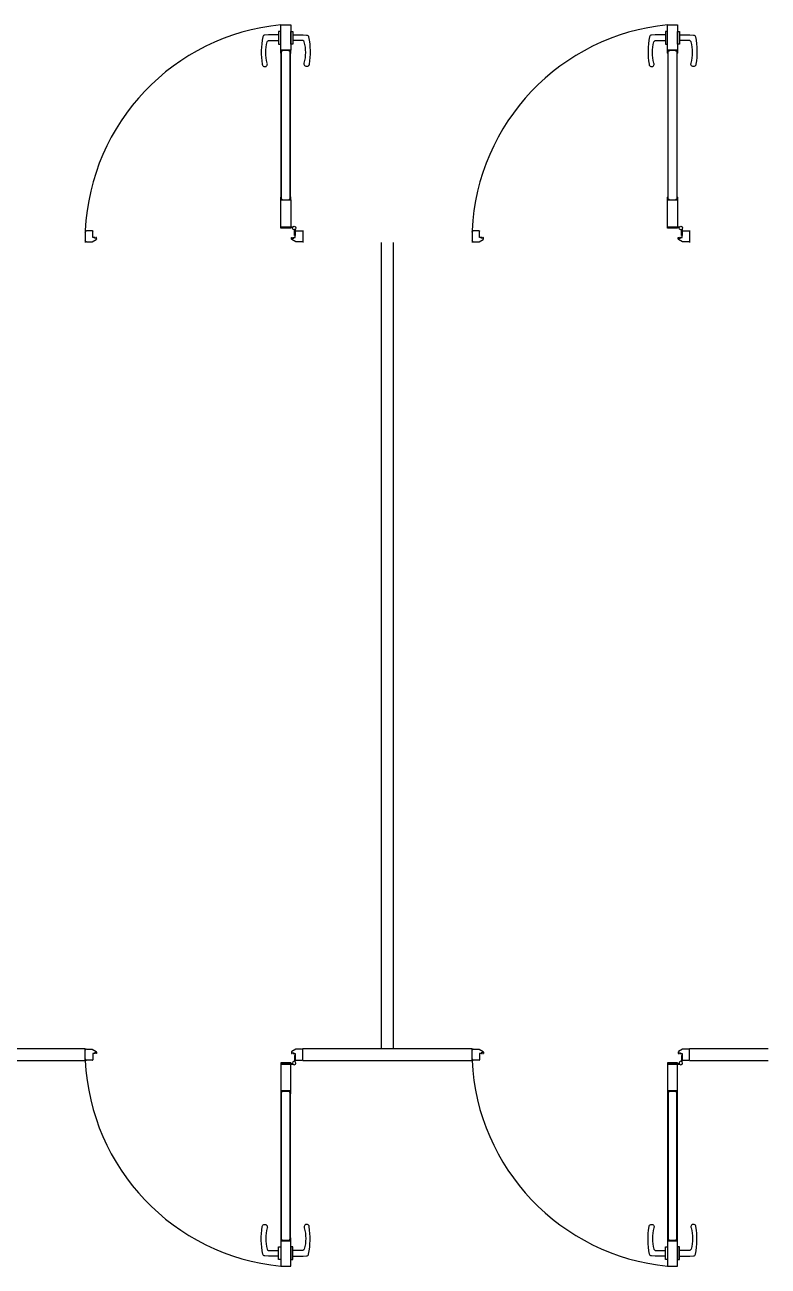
# Model space of a CAD drawing. Extents: x -14231 to 516634, y -267190 to 70805.
# Drawn here: x 66579 to 69654, y 42846 to 47980 of the extents above; entities that cross this region are included whole.
import ezdxf

# ---------------------------------------------------------------- set-up
doc = ezdxf.new("R2010")
doc.units = 0
doc.header["$LTSCALE"] = 8
doc.layers.get('0').update_dxf_attribs({"color": 1, "linetype": 'CONTINUOUS'})

msp = doc.modelspace()

# ---------------------------------------------------------------- linework, layer by layer
at = {"color": 252}
for p, q in [((67637.4, 47874.3, 0), (67637.4, 47979.7, 0)), ((67637.4, 47979.7, 0), (67679.1, 47979.7, 0)), ((67679.1, 47979.7, 0), (67679.1, 47874.3, 0)), ((69237.4, 47874.3, 0), (69237.4, 47979.7, 0)), ((69237.4, 47979.7, 0), (69279.1, 47979.7, 0)), ((69279.1, 47979.7, 0), (69279.1, 47874.3, 0)), ((67679.1, 47874.3, 0), (67637.4, 47874.3, 0)), ((67638, 47862.2, 0), (67638, 47875.1, 0)), ((67638.9, 47860.9, 0), (67638, 47862, 0)), ((67638.3, 47875.4, 0), (67678.2, 47875.4, 0)), ((67639, 47873.8, 0), (67639, 47872.1, 0)), ((67639, 47870.5, 0), (67639, 47863.1, 0)), ((67657.9, 47874.1, 0), (67639.3, 47874.1, 0)), ((67639.3, 47871.8, 0), (67643.9, 47871.8, 0)), ((67643.9, 47870.8, 0), (67639.3, 47870.8, 0)), ((67640.1, 47870.8, 0), (67639.4, 47870.8, 0)), ((67639.4, 47870.8, 0), (67639.4, 47258.9, 0)), ((67639.4, 47862.6, 0), (67639.4, 47861.1, 0)), ((67640.1, 47258.9, 0), (67640.1, 47870.8, 0)), ((67644.2, 47871.5, 0), (67644.2, 47871.1, 0)), ((67658.2, 47874.4, 0), (67657.9, 47874.1, 0)), ((67658.5, 47874.1, 0), (67658.2, 47874.4, 0)), ((67677.1, 47874.1, 0), (67658.5, 47874.1, 0)), ((67672.2, 47871.1, 0), (67672.2, 47871.5, 0)), ((67672.5, 47871.8, 0), (67677.1, 47871.8, 0)), ((67677.1, 47870.8, 0), (67672.5, 47870.8, 0)), ((67676.4, 47870.8, 0), (67676.4, 47258.9, 0)), ((67677, 47870.8, 0), (67676.4, 47870.8, 0)), ((67677, 47258.9, 0), (67677, 47870.8, 0)), ((67677, 47861.1, 0), (67677, 47862.6, 0)), ((67677.4, 47872.1, 0), (67677.4, 47873.8, 0)), ((67677.4, 47863.1, 0), (67677.4, 47870.5, 0)), ((67678.4, 47862, 0), (67677.6, 47860.9, 0)), ((67678.5, 47875.1, 0), (67678.5, 47862.2, 0)), ((69279.1, 47874.3, 0), (69237.4, 47874.3, 0)), ((69238, 47862.2, 0), (69238, 47875.1, 0)), ((69238.9, 47860.9, 0), (69238, 47862, 0)), ((69238.3, 47875.4, 0), (69278.2, 47875.4, 0)), ((69239, 47873.8, 0), (69239, 47872.1, 0)), ((69239, 47870.5, 0), (69239, 47863.1, 0)), ((69257.9, 47874.1, 0), (69239.3, 47874.1, 0)), ((69239.3, 47871.8, 0), (69243.9, 47871.8, 0)), ((69243.9, 47870.8, 0), (69239.3, 47870.8, 0)), ((69240.1, 47870.8, 0), (69239.4, 47870.8, 0)), ((69239.4, 47870.8, 0), (69239.4, 47258.9, 0)), ((69239.4, 47862.6, 0), (69239.4, 47861.1, 0)), ((69240.1, 47258.9, 0), (69240.1, 47870.8, 0)), ((69244.2, 47871.5, 0), (69244.2, 47871.1, 0)), ((69258.2, 47874.4, 0), (69257.9, 47874.1, 0)), ((69258.5, 47874.1, 0), (69258.2, 47874.4, 0)), ((69277.1, 47874.1, 0), (69258.5, 47874.1, 0)), ((69272.2, 47871.1, 0), (69272.2, 47871.5, 0)), ((69272.5, 47871.8, 0), (69277.1, 47871.8, 0)), ((69277.1, 47870.8, 0), (69272.5, 47870.8, 0)), ((69276.4, 47870.8, 0), (69276.4, 47258.9, 0)), ((69277, 47870.8, 0), (69276.4, 47870.8, 0)), ((69277, 47258.9, 0), (69277, 47870.8, 0)), ((69277, 47861.1, 0), (69277, 47862.6, 0)), ((69277.4, 47872.1, 0), (69277.4, 47873.8, 0)), ((69277.4, 47863.1, 0), (69277.4, 47870.5, 0)), ((69278.4, 47862, 0), (69277.6, 47860.9, 0)), ((69278.5, 47875.1, 0), (69278.5, 47862.2, 0)), ((67637.4, 47139.1, 0), (67637.4, 47255.4, 0)), ((67637.4, 47255.4, 0), (67679.1, 47255.4, 0)), ((67638, 47267.6, 0), (67638.9, 47268.8, 0)), ((67638, 47254.6, 0), (67638, 47267.5, 0)), ((67678.2, 47254.3, 0), (67638.3, 47254.3, 0)), ((67639, 47266.6, 0), (67639, 47259.2, 0)), ((67639, 47257.6, 0), (67639, 47255.9, 0)), ((67639.3, 47258.9, 0), (67643.9, 47258.9, 0)), ((67643.9, 47257.9, 0), (67639.3, 47257.9, 0)), ((67639.3, 47255.6, 0), (67657.9, 47255.6, 0)), ((67639.4, 47268.6, 0), (67639.4, 47267, 0)), ((67639.4, 47258.9, 0), (67640.1, 47258.9, 0)), ((67644.2, 47258.6, 0), (67644.2, 47258.2, 0)), ((67657.9, 47255.6, 0), (67658.2, 47255.3, 0)), ((67658.2, 47255.3, 0), (67658.5, 47255.6, 0)), ((67658.5, 47255.6, 0), (67677.1, 47255.6, 0)), ((67672.2, 47258.2, 0), (67672.2, 47258.6, 0)), ((67672.5, 47258.9, 0), (67677.1, 47258.9, 0)), ((67677.1, 47257.9, 0), (67672.5, 47257.9, 0)), ((67676.4, 47258.9, 0), (67677, 47258.9, 0)), ((67677, 47267, 0), (67677, 47268.6, 0)), ((67677.2, 47266.8, 0), (67677.2, 47266.8, 0)), ((67677.4, 47259.2, 0), (67677.4, 47266.6, 0)), ((67677.4, 47255.9, 0), (67677.4, 47257.6, 0)), ((67677.6, 47268.8, 0), (67678.4, 47267.6, 0)), ((67678.5, 47267.5, 0), (67678.5, 47254.6, 0)), ((67679.1, 47255.4, 0), (67679.1, 47139.1, 0)), ((69237.4, 47139.1, 0), (69237.4, 47255.4, 0)), ((69237.4, 47255.4, 0), (69279.1, 47255.4, 0)), ((69238, 47267.6, 0), (69238.9, 47268.8, 0)), ((69238, 47254.6, 0), (69238, 47267.5, 0)), ((69278.2, 47254.3, 0), (69238.3, 47254.3, 0)), ((69239, 47266.6, 0), (69239, 47259.2, 0)), ((69239, 47257.6, 0), (69239, 47255.9, 0)), ((69239.3, 47258.9, 0), (69243.9, 47258.9, 0)), ((69243.9, 47257.9, 0), (69239.3, 47257.9, 0)), ((69239.3, 47255.6, 0), (69257.9, 47255.6, 0)), ((69239.4, 47268.6, 0), (69239.4, 47267, 0)), ((69239.4, 47258.9, 0), (69240.1, 47258.9, 0)), ((69244.2, 47258.6, 0), (69244.2, 47258.2, 0)), ((69257.9, 47255.6, 0), (69258.2, 47255.3, 0)), ((69258.2, 47255.3, 0), (69258.5, 47255.6, 0)), ((69258.5, 47255.6, 0), (69277.1, 47255.6, 0)), ((69272.2, 47258.2, 0), (69272.2, 47258.6, 0)), ((69272.5, 47258.9, 0), (69277.1, 47258.9, 0)), ((69277.1, 47257.9, 0), (69272.5, 47257.9, 0)), ((69276.4, 47258.9, 0), (69277, 47258.9, 0)), ((69277, 47267, 0), (69277, 47268.6, 0)), ((69277.2, 47266.8, 0), (69277.2, 47266.8, 0)), ((69277.4, 47259.2, 0), (69277.4, 47266.6, 0)), ((69277.4, 47255.9, 0), (69277.4, 47257.6, 0)), ((69277.6, 47268.8, 0), (69278.4, 47267.6, 0)), ((69278.5, 47267.5, 0), (69278.5, 47254.6, 0)), ((69279.1, 47255.4, 0), (69279.1, 47139.1, 0)), ((66829, 47129.7, 0), (66829, 47079.7, 0)), ((66858.8, 47127.7, 0), (66834.3, 47127.7, 0)), ((66860.3, 47100.5, 0), (66860.3, 47126.2, 0)), ((67679.1, 47139.1, 0), (67637.4, 47139.1, 0)), ((67640.5, 47144.3, 0), (67687.4, 47144.3, 0)), ((67640.5, 47141.7, 0), (67640.5, 47144.3, 0)), ((67687.4, 47141.7, 0), (67640.5, 47141.7, 0)), ((67687.4, 47144.3, 0), (67687.4, 47141.7, 0)), ((67695.1, 47108.9), (67695.1, 47134)), ((67695.1, 47134), (67697.7, 47134)), ((67697.7, 47134), (67697.7, 47108.9)), ((67697.7, 47100.5), (67697.7, 47126.2)), ((67699.3, 47127.7), (67723.8, 47127.7)), ((67729, 47129.7), (67729, 47079.7)), ((68429, 47129.7, 0), (68429, 47079.7, 0)), ((68458.8, 47127.7, 0), (68434.3, 47127.7, 0)), ((68460.3, 47100.5, 0), (68460.3, 47126.2, 0)), ((69279.1, 47139.1, 0), (69237.4, 47139.1, 0)), ((69240.5, 47144.3, 0), (69287.4, 47144.3, 0)), ((69240.5, 47141.7, 0), (69240.5, 47144.3, 0)), ((69287.4, 47141.7, 0), (69240.5, 47141.7, 0)), ((69287.4, 47144.3, 0), (69287.4, 47141.7, 0)), ((69295.1, 47108.9), (69295.1, 47134)), ((69295.1, 47134), (69297.7, 47134)), ((69297.7, 47134), (69297.7, 47108.9)), ((69297.7, 47100.5), (69297.7, 47126.2)), ((69299.3, 47127.7), (69323.8, 47127.7)), ((69329, 47129.7), (69329, 47079.7)), ((66829, 47122.5, 0), (66829, 47086.9, 0)), ((66834.3, 47081.7, 0), (66858.3, 47081.7, 0)), ((66858.3, 47081.7, 0), (66874.8, 47092.6, 0)), ((66868.5, 47100.5, 0), (66860.3, 47100.5, 0)), ((66866.8, 47099.5, 0), (66868.5, 47099.5, 0)), ((66866.8, 47097.5, 0), (66866.8, 47099.5, 0)), ((66874.7, 47097.5, 0), (66866.8, 47097.5, 0)), ((66875.5, 47100.5, 0), (66873.1, 47100.5, 0)), ((66873.1, 47099.5, 0), (66874.7, 47099.5, 0)), ((66874.7, 47099.5, 0), (66874.7, 47097.5, 0)), ((66876, 47095, 0), (66876, 47100, 0)), ((67682.1, 47095, 0), (67682.1, 47100, 0)), ((67682.6, 47100.5, 0), (67685, 47100.5, 0)), ((67685, 47099.5, 0), (67683.3, 47099.5, 0)), ((67683.3, 47099.5, 0), (67683.3, 47097.5, 0)), ((67683.3, 47097.5, 0), (67691.3, 47097.5, 0)), ((67699.8, 47081.7, 0), (67683.3, 47092.6, 0)), ((67689.6, 47100.5), (67697.7, 47100.5)), ((67691.3, 47099.5), (67689.6, 47099.5)), ((67691.3, 47097.5), (67691.3, 47099.5)), ((67697.7, 47108.9), (67695.1, 47108.9)), ((67723.8, 47081.7), (67699.8, 47081.7)), ((67729, 47122.5), (67729, 47086.9)), ((68054, 43746.2), (68054, 47079.7)), ((68104, 43746.2), (68104, 47079.7)), ((68429, 47122.5, 0), (68429, 47086.9, 0)), ((68434.3, 47081.7, 0), (68458.3, 47081.7, 0)), ((68458.3, 47081.7, 0), (68474.8, 47092.6, 0)), ((68468.5, 47100.5, 0), (68460.3, 47100.5, 0)), ((68466.8, 47099.5, 0), (68468.5, 47099.5, 0)), ((68466.8, 47097.5, 0), (68466.8, 47099.5, 0)), ((68474.7, 47097.5, 0), (68466.8, 47097.5, 0)), ((68475.5, 47100.5, 0), (68473.1, 47100.5, 0)), ((68473.1, 47099.5, 0), (68474.7, 47099.5, 0)), ((68474.7, 47099.5, 0), (68474.7, 47097.5, 0)), ((68476, 47095, 0), (68476, 47100, 0)), ((69282.1, 47095, 0), (69282.1, 47100, 0)), ((69282.6, 47100.5, 0), (69285, 47100.5, 0)), ((69285, 47099.5, 0), (69283.3, 47099.5, 0)), ((69283.3, 47099.5, 0), (69283.3, 47097.5, 0)), ((69283.3, 47097.5, 0), (69291.3, 47097.5, 0)), ((69299.8, 47081.7, 0), (69283.3, 47092.6, 0)), ((69289.6, 47100.5), (69297.7, 47100.5)), ((69291.3, 47099.5), (69289.6, 47099.5)), ((69291.3, 47097.5), (69291.3, 47099.5)), ((69297.7, 47108.9), (69295.1, 47108.9)), ((69323.8, 47081.7), (69299.8, 47081.7)), ((69329, 47122.5), (69329, 47086.9)), ((66129, 43746.2), (66829, 43746.2)), ((66829, 43696.2, 0), (66829, 43746.2, 0)), ((66829, 43703.4, 0), (66829, 43739, 0)), ((66834.3, 43744.2, 0), (66858.3, 43744.2, 0)), ((66858.3, 43744.2, 0), (66874.8, 43733.4, 0)), ((67699.8, 43744.2, 0), (67683.3, 43733.4, 0)), ((67723.8, 43744.2), (67699.8, 43744.2)), ((67729, 43746.2), (68429, 43746.2)), ((67729, 43696.2), (67729, 43746.2)), ((67729, 43703.4), (67729, 43739)), ((68429, 43696.2, 0), (68429, 43746.2, 0)), ((68429, 43703.4, 0), (68429, 43739, 0)), ((68434.3, 43744.2, 0), (68458.3, 43744.2, 0)), ((68458.3, 43744.2, 0), (68474.8, 43733.4, 0)), ((69299.8, 43744.2, 0), (69283.3, 43733.4, 0)), ((69323.8, 43744.2), (69299.8, 43744.2)), ((69329, 43746.2), (69654, 43746.2)), ((69329, 43696.2), (69329, 43746.2)), ((69329, 43703.4), (69329, 43739)), ((66129, 43696.2), (66829, 43696.2)), ((66858.8, 43698.2, 0), (66834.3, 43698.2, 0)), ((66860.3, 43725.4, 0), (66860.3, 43699.8, 0)), ((66868.5, 43725.4, 0), (66860.3, 43725.4, 0)), ((66866.8, 43728.5, 0), (66866.8, 43726.5, 0)), ((66874.7, 43728.5, 0), (66866.8, 43728.5, 0)), ((66866.8, 43726.5, 0), (66868.5, 43726.5, 0)), ((66873.1, 43726.5, 0), (66874.7, 43726.5, 0)), ((66875.5, 43725.4, 0), (66873.1, 43725.4, 0)), ((66874.7, 43726.5, 0), (66874.7, 43728.5, 0)), ((66876, 43730.9, 0), (66876, 43726, 0)), ((67637.4, 43686.9, 0), (67637.4, 43570.6, 0)), ((67679.1, 43686.9, 0), (67637.4, 43686.9, 0)), ((67679.1, 43570.6, 0), (67679.1, 43686.9, 0)), ((67682.1, 43730.9, 0), (67682.1, 43726, 0)), ((67682.6, 43725.4, 0), (67685, 43725.4, 0)), ((67683.3, 43726.5, 0), (67683.3, 43728.5, 0)), ((67683.3, 43728.5, 0), (67691.3, 43728.5, 0)), ((67685, 43726.5, 0), (67683.3, 43726.5, 0)), ((67691.3, 43726.5), (67689.6, 43726.5)), ((67689.6, 43725.4), (67697.7, 43725.4)), ((67691.3, 43728.5), (67691.3, 43726.5)), ((67695.1, 43717.1), (67695.1, 43692)), ((67697.7, 43717.1), (67695.1, 43717.1)), ((67695.1, 43692), (67697.7, 43692)), ((67697.7, 43725.4), (67697.7, 43699.8)), ((67697.7, 43692), (67697.7, 43717.1)), ((67699.3, 43698.2), (67723.8, 43698.2)), ((67729, 43696.2), (68429, 43696.2)), ((68458.8, 43698.2, 0), (68434.3, 43698.2, 0)), ((68460.3, 43725.4, 0), (68460.3, 43699.8, 0)), ((68468.5, 43725.4, 0), (68460.3, 43725.4, 0)), ((68466.8, 43728.5, 0), (68466.8, 43726.5, 0)), ((68474.7, 43728.5, 0), (68466.8, 43728.5, 0)), ((68466.8, 43726.5, 0), (68468.5, 43726.5, 0)), ((68473.1, 43726.5, 0), (68474.7, 43726.5, 0)), ((68475.5, 43725.4, 0), (68473.1, 43725.4, 0)), ((68474.7, 43726.5, 0), (68474.7, 43728.5, 0)), ((68476, 43730.9, 0), (68476, 43726, 0)), ((69237.4, 43686.9, 0), (69237.4, 43570.6, 0)), ((69279.1, 43686.9, 0), (69237.4, 43686.9, 0)), ((69279.1, 43570.6, 0), (69279.1, 43686.9, 0)), ((69282.1, 43730.9, 0), (69282.1, 43726, 0)), ((69282.6, 43725.4, 0), (69285, 43725.4, 0)), ((69283.3, 43726.5, 0), (69283.3, 43728.5, 0)), ((69283.3, 43728.5, 0), (69291.3, 43728.5, 0)), ((69285, 43726.5, 0), (69283.3, 43726.5, 0)), ((69291.3, 43726.5), (69289.6, 43726.5)), ((69289.6, 43725.4), (69297.7, 43725.4)), ((69291.3, 43728.5), (69291.3, 43726.5)), ((69295.1, 43717.1), (69295.1, 43692)), ((69297.7, 43717.1), (69295.1, 43717.1)), ((69295.1, 43692), (69297.7, 43692)), ((69297.7, 43725.4), (69297.7, 43699.8)), ((69297.7, 43692), (69297.7, 43717.1)), ((69299.3, 43698.2), (69323.8, 43698.2)), ((69329, 43696.2), (69654, 43696.2)), ((67687.4, 43684.3, 0), (67640.5, 43684.3, 0)), ((67640.5, 43684.3, 0), (67640.5, 43681.7, 0)), ((67640.5, 43681.7, 0), (67687.4, 43681.7, 0)), ((67687.4, 43681.7, 0), (67687.4, 43684.3, 0)), ((69287.4, 43684.3, 0), (69240.5, 43684.3, 0)), ((69240.5, 43684.3, 0), (69240.5, 43681.7, 0)), ((69240.5, 43681.7, 0), (69287.4, 43681.7, 0)), ((69287.4, 43681.7, 0), (69287.4, 43684.3, 0)), ((67637.4, 43570.6, 0), (67679.1, 43570.6, 0)), ((67638, 43571.3, 0), (67638, 43558.5, 0)), ((67638, 43558.3, 0), (67638.9, 43557.1, 0)), ((67678.2, 43571.6, 0), (67638.3, 43571.6, 0)), ((67639, 43568.4, 0), (67639, 43570.1, 0)), ((67639, 43559.3, 0), (67639, 43566.7, 0)), ((67639.3, 43570.4, 0), (67657.9, 43570.4, 0)), ((67643.9, 43568.1, 0), (67639.3, 43568.1, 0)), ((67639.3, 43567, 0), (67643.9, 43567, 0)), ((67639.4, 43567, 0), (67640.1, 43567, 0)), ((67639.4, 42955.2, 0), (67639.4, 43567, 0)), ((67639.4, 43557.3, 0), (67639.4, 43558.9, 0)), ((67640.1, 43567, 0), (67640.1, 42955.2, 0)), ((67644.2, 43567.3, 0), (67644.2, 43567.8, 0)), ((67657.9, 43570.4, 0), (67658.2, 43570.7, 0)), ((67658.2, 43570.7, 0), (67658.5, 43570.4, 0)), ((67658.5, 43570.4, 0), (67677.1, 43570.4, 0)), ((67672.2, 43567.8, 0), (67672.2, 43567.3, 0)), ((67677.1, 43568.1, 0), (67672.5, 43568.1, 0)), ((67672.5, 43567, 0), (67677.1, 43567, 0)), ((67676.4, 42955.2, 0), (67676.4, 43567, 0)), ((67676.4, 43567, 0), (67677, 43567, 0)), ((67677, 43567, 0), (67677, 42955.2, 0)), ((67677, 43558.9, 0), (67677, 43557.3, 0)), ((67677.2, 43559.1, 0), (67677.2, 43559.1, 0)), ((67677.4, 43570.1, 0), (67677.4, 43568.4, 0)), ((67677.4, 43566.7, 0), (67677.4, 43559.3, 0)), ((67677.6, 43557.1, 0), (67678.4, 43558.3, 0)), ((67678.5, 43558.5, 0), (67678.5, 43571.3, 0)), ((69237.4, 43570.6, 0), (69279.1, 43570.6, 0)), ((69238, 43571.3, 0), (69238, 43558.5, 0)), ((69238, 43558.3, 0), (69238.9, 43557.1, 0)), ((69278.2, 43571.6, 0), (69238.3, 43571.6, 0)), ((69239, 43568.4, 0), (69239, 43570.1, 0)), ((69239, 43559.3, 0), (69239, 43566.7, 0)), ((69239.3, 43570.4, 0), (69257.9, 43570.4, 0)), ((69243.9, 43568.1, 0), (69239.3, 43568.1, 0)), ((69239.3, 43567, 0), (69243.9, 43567, 0)), ((69239.4, 43567, 0), (69240.1, 43567, 0)), ((69239.4, 42955.2, 0), (69239.4, 43567, 0)), ((69239.4, 43557.3, 0), (69239.4, 43558.9, 0)), ((69240.1, 43567, 0), (69240.1, 42955.2, 0)), ((69244.2, 43567.3, 0), (69244.2, 43567.8, 0)), ((69257.9, 43570.4, 0), (69258.2, 43570.7, 0)), ((69258.2, 43570.7, 0), (69258.5, 43570.4, 0)), ((69258.5, 43570.4, 0), (69277.1, 43570.4, 0)), ((69272.2, 43567.8, 0), (69272.2, 43567.3, 0)), ((69277.1, 43568.1, 0), (69272.5, 43568.1, 0)), ((69272.5, 43567, 0), (69277.1, 43567, 0)), ((69276.4, 42955.2, 0), (69276.4, 43567, 0)), ((69276.4, 43567, 0), (69277, 43567, 0)), ((69277, 43567, 0), (69277, 42955.2, 0)), ((69277, 43558.9, 0), (69277, 43557.3, 0)), ((69277.2, 43559.1, 0), (69277.2, 43559.1, 0)), ((69277.4, 43570.1, 0), (69277.4, 43568.4, 0)), ((69277.4, 43566.7, 0), (69277.4, 43559.3, 0)), ((69277.6, 43557.1, 0), (69278.4, 43558.3, 0)), ((69278.5, 43558.5, 0), (69278.5, 43571.3, 0)), ((67637.4, 42951.6, 0), (67637.4, 42846.2, 0)), ((67679.1, 42951.6, 0), (67637.4, 42951.6, 0)), ((67638.9, 42965, 0), (67638, 42963.9, 0)), ((67638, 42963.7, 0), (67638, 42950.9, 0)), ((67638.3, 42950.6, 0), (67678.2, 42950.6, 0)), ((67639, 42955.5, 0), (67639, 42962.9, 0)), ((67639, 42952.1, 0), (67639, 42953.8, 0)), ((67643.9, 42955.2, 0), (67639.3, 42955.2, 0)), ((67639.3, 42954.1, 0), (67643.9, 42954.1, 0)), ((67657.9, 42951.8, 0), (67639.3, 42951.8, 0)), ((67639.4, 42963.3, 0), (67639.4, 42964.9, 0)), ((67640.1, 42955.2, 0), (67639.4, 42955.2, 0)), ((67644.2, 42954.4, 0), (67644.2, 42954.8, 0)), ((67658.2, 42951.5, 0), (67657.9, 42951.8, 0)), ((67658.5, 42951.8, 0), (67658.2, 42951.5, 0)), ((67677.1, 42951.8, 0), (67658.5, 42951.8, 0)), ((67672.2, 42954.8, 0), (67672.2, 42954.4, 0)), ((67677.1, 42955.2, 0), (67672.5, 42955.2, 0)), ((67672.5, 42954.1, 0), (67677.1, 42954.1, 0)), ((67677, 42955.2, 0), (67676.4, 42955.2, 0)), ((67677, 42964.9, 0), (67677, 42963.3, 0)), ((67677.4, 42962.9, 0), (67677.4, 42955.5, 0)), ((67677.4, 42953.8, 0), (67677.4, 42952.1, 0)), ((67678.4, 42963.9, 0), (67677.6, 42965, 0)), ((67678.5, 42950.9, 0), (67678.5, 42963.7, 0)), ((67679.1, 42846.2, 0), (67679.1, 42951.6, 0)), ((69237.4, 42951.6, 0), (69237.4, 42846.2, 0)), ((69279.1, 42951.6, 0), (69237.4, 42951.6, 0)), ((69238.9, 42965, 0), (69238, 42963.9, 0)), ((69238, 42963.7, 0), (69238, 42950.9, 0)), ((69238.3, 42950.6, 0), (69278.2, 42950.6, 0)), ((69239, 42955.5, 0), (69239, 42962.9, 0)), ((69239, 42952.1, 0), (69239, 42953.8, 0)), ((69243.9, 42955.2, 0), (69239.3, 42955.2, 0)), ((69239.3, 42954.1, 0), (69243.9, 42954.1, 0)), ((69257.9, 42951.8, 0), (69239.3, 42951.8, 0)), ((69239.4, 42963.3, 0), (69239.4, 42964.9, 0)), ((69240.1, 42955.2, 0), (69239.4, 42955.2, 0)), ((69244.2, 42954.4, 0), (69244.2, 42954.8, 0)), ((69258.2, 42951.5, 0), (69257.9, 42951.8, 0)), ((69258.5, 42951.8, 0), (69258.2, 42951.5, 0)), ((69277.1, 42951.8, 0), (69258.5, 42951.8, 0)), ((69272.2, 42954.8, 0), (69272.2, 42954.4, 0)), ((69277.1, 42955.2, 0), (69272.5, 42955.2, 0)), ((69272.5, 42954.1, 0), (69277.1, 42954.1, 0)), ((69277, 42955.2, 0), (69276.4, 42955.2, 0)), ((69277, 42964.9, 0), (69277, 42963.3, 0)), ((69277.4, 42962.9, 0), (69277.4, 42955.5, 0)), ((69277.4, 42953.8, 0), (69277.4, 42952.1, 0)), ((69278.4, 42963.9, 0), (69277.6, 42965, 0)), ((69278.5, 42950.9, 0), (69278.5, 42963.7, 0)), ((69279.1, 42846.2, 0), (69279.1, 42951.6, 0)), ((67637.4, 42846.2, 0), (67679.1, 42846.2, 0)), ((69237.4, 42846.2, 0), (69279.1, 42846.2, 0))]:
    msp.add_line(p, q, dxfattribs=at)
at = {"color": 252, "elevation": 0}
for points in [[(67637.4, 47900.3), (67637.4, 47952.2), (67628.9, 47952.2), (67628.9, 47900.3)], [(67679.1, 47900.3), (67679.1, 47952.2), (67687.6, 47952.2), (67687.6, 47900.3)], [(69237.4, 47900.3), (69237.4, 47952.2), (69228.9, 47952.2), (69228.9, 47900.3)], [(69279.1, 47900.3), (69279.1, 47952.2), (69287.6, 47952.2), (69287.6, 47900.3)], [(67637.4, 42925.6), (67637.4, 42873.7), (67628.9, 42873.7), (67628.9, 42925.6)], [(67679.1, 42925.6), (67679.1, 42873.7), (67687.6, 42873.7), (67687.6, 42925.6)], [(69237.4, 42925.6), (69237.4, 42873.7), (69228.9, 42873.7), (69228.9, 42925.6)], [(69279.1, 42925.6), (69279.1, 42873.7), (69287.6, 42873.7), (69287.6, 42925.6)]]:
    msp.add_lwpolyline(points, close=True, dxfattribs=at)
for points in [[(67628.9, 47937.9), (67586.5, 47937.9), (67571.8, 47937.3, 0.327495), (67563.5, 47930, 0.089847), (67561.1, 47816.4, 1.144881), (67581.6, 47821, -0.137079), (67581.5, 47909.1, -0.349357), (67587, 47914.6), (67628.9, 47914.6)], [(67687.6, 47937.9), (67729.9, 47937.9), (67744.6, 47937.3, -0.327495), (67753, 47930, -0.089847), (67755.3, 47816.4, -1.144881), (67734.9, 47821, 0.137079), (67734.9, 47909.1, 0.349357), (67729.5, 47914.6), (67687.6, 47914.6)], [(69228.9, 47937.9), (69186.5, 47937.9), (69171.8, 47937.3, 0.327495), (69163.5, 47930, 0.089847), (69161.1, 47816.4, 1.144881), (69181.6, 47821, -0.137079), (69181.5, 47909.1, -0.349357), (69187, 47914.6), (69228.9, 47914.6)], [(69287.6, 47937.9), (69329.9, 47937.9), (69344.6, 47937.3, -0.327495), (69353, 47930, -0.089847), (69355.3, 47816.4, -1.144881), (69334.9, 47821, 0.137079), (69334.9, 47909.1, 0.349357), (69329.5, 47914.6), (69287.6, 47914.6)], [(67628.9, 42888), (67586.5, 42888), (67571.8, 42888.7, -0.327495), (67563.5, 42895.9, -0.089847), (67561.1, 43009.6, -1.144881), (67581.6, 43004.9, 0.137079), (67581.5, 42916.9, 0.349357), (67587, 42911.3), (67628.9, 42911.3)], [(67687.6, 42888), (67729.9, 42888), (67744.6, 42888.7, 0.327495), (67753, 42895.9, 0.089847), (67755.3, 43009.6, 1.144881), (67734.9, 43004.9, -0.137079), (67734.9, 42916.9, -0.349357), (67729.5, 42911.3), (67687.6, 42911.3)], [(69228.9, 42888), (69186.5, 42888), (69171.8, 42888.7, -0.327495), (69163.5, 42895.9, -0.089847), (69161.1, 43009.6, -1.144881), (69181.6, 43004.9, 0.137079), (69181.5, 42916.9, 0.349357), (69187, 42911.3), (69228.9, 42911.3)], [(69287.6, 42888), (69329.9, 42888), (69344.6, 42888.7, 0.327495), (69353, 42895.9, 0.089847), (69355.3, 43009.6, 1.144881), (69334.9, 43004.9, -0.137079), (69334.9, 42916.9, -0.349357), (69329.5, 42911.3), (69287.6, 42911.3)]]:
    msp.add_lwpolyline(points, format="xyb", dxfattribs=at)
at = {"color": 252}
for centre, radius, start, end in [((67725.9, 47086.2, 0), 897.9, 95.6568, 177.2228), ((69325.9, 47086.2, 0), 897.9, 95.6568, 177.2228), ((67638.3, 47875.1, 0), 0.313, 90, 180), ((67638.3, 47862.2, 0), 0.313, 180, 216.0274), ((67639.1, 47861.1, 0), 0.313, 216.0274, 360), ((67639.3, 47873.8, 0), 0.313, 90, 180), ((67639.3, 47872.1, 0), 0.313, 180, 270), ((67639.3, 47870.5, 0), 0.313, 90, 180), ((67639.2, 47863.1, 0), 0.209, 180, 270), ((67639.2, 47862.6, 0), 0.209, 360, 90), ((67643.9, 47871.5, 0), 0.313, 0, 90), ((67643.9, 47871.1, 0), 0.313, 270, 0), ((67672.5, 47871.5, 0), 0.313, 90, 180), ((67672.5, 47871.1, 0), 0.313, 180, 270), ((67677.2, 47862.6, 0), 0.209, 90, 180), ((67677.3, 47861.1, 0), 0.313, 180, 323.9726), ((67677.1, 47873.8, 0), 0.313, 360, 90), ((67677.1, 47872.1, 0), 0.313, 270, 0), ((67677.1, 47870.5, 0), 0.313, 0, 90), ((67677.2, 47863.1, 0), 0.209, 270, 360), ((67678.2, 47875.1, 0), 0.313, 360, 90), ((67678.2, 47862.2, 0), 0.313, 323.9726, 360), ((69238.3, 47875.1, 0), 0.313, 90, 180), ((69238.3, 47862.2, 0), 0.313, 180, 216.0274), ((69239.1, 47861.1, 0), 0.313, 216.0274, 360), ((69239.3, 47873.8, 0), 0.313, 90, 180), ((69239.3, 47872.1, 0), 0.313, 180, 270), ((69239.3, 47870.5, 0), 0.313, 90, 180), ((69239.2, 47863.1, 0), 0.209, 180, 270), ((69239.2, 47862.6, 0), 0.209, 360, 90), ((69243.9, 47871.5, 0), 0.313, 0, 90), ((69243.9, 47871.1, 0), 0.313, 270, 0), ((69272.5, 47871.5, 0), 0.313, 90, 180), ((69272.5, 47871.1, 0), 0.313, 180, 270), ((69277.2, 47862.6, 0), 0.209, 90, 180), ((69277.3, 47861.1, 0), 0.313, 180, 323.9726), ((69277.1, 47873.8, 0), 0.313, 360, 90), ((69277.1, 47872.1, 0), 0.313, 270, 0), ((69277.1, 47870.5, 0), 0.313, 0, 90), ((69277.2, 47863.1, 0), 0.209, 270, 360), ((69278.2, 47875.1, 0), 0.313, 360, 90), ((69278.2, 47862.2, 0), 0.313, 323.9726, 360), ((67638.3, 47267.5, 0), 0.313, 143.9726, 180), ((67638.3, 47254.6, 0), 0.313, 180, 270), ((67639.1, 47268.6, 0), 0.313, 0, 143.9726), ((67639.2, 47266.6, 0), 0.209, 90, 180), ((67639.3, 47259.2, 0), 0.313, 180, 270), ((67639.3, 47257.6, 0), 0.313, 90, 180), ((67639.3, 47255.9, 0), 0.313, 180, 270), ((67639.2, 47267, 0), 0.209, 270, 0), ((67643.9, 47258.6, 0), 0.313, 360, 90), ((67643.9, 47258.2, 0), 0.313, 270, 0), ((67672.5, 47258.6, 0), 0.313, 90, 180), ((67672.5, 47258.2, 0), 0.313, 180, 270), ((67677.3, 47268.6, 0), 0.313, 36.0274, 180), ((67677.2, 47267, 0), 0.209, 180, 270), ((67677.1, 47259.2, 0), 0.313, 270, 0), ((67677.1, 47257.6, 0), 0.313, 360, 90), ((67677.1, 47255.9, 0), 0.313, 270, 0), ((67677.2, 47266.6, 0), 0.209, 0, 90), ((67678.2, 47254.6, 0), 0.313, 270, 0), ((67678.2, 47267.5, 0), 0.313, 0, 36.0274), ((69238.3, 47267.5, 0), 0.313, 143.9726, 180), ((69238.3, 47254.6, 0), 0.313, 180, 270), ((69239.1, 47268.6, 0), 0.313, 0, 143.9726), ((69239.2, 47266.6, 0), 0.209, 90, 180), ((69239.3, 47259.2, 0), 0.313, 180, 270), ((69239.3, 47257.6, 0), 0.313, 90, 180), ((69239.3, 47255.9, 0), 0.313, 180, 270), ((69239.2, 47267, 0), 0.209, 270, 0), ((69243.9, 47258.6, 0), 0.313, 360, 90), ((69243.9, 47258.2, 0), 0.313, 270, 0), ((69272.5, 47258.6, 0), 0.313, 90, 180), ((69272.5, 47258.2, 0), 0.313, 180, 270), ((69277.3, 47268.6, 0), 0.313, 36.0274, 180), ((69277.2, 47267, 0), 0.209, 180, 270), ((69277.1, 47259.2, 0), 0.313, 270, 0), ((69277.1, 47257.6, 0), 0.313, 360, 90), ((69277.1, 47255.9, 0), 0.313, 270, 0), ((69277.2, 47266.6, 0), 0.209, 0, 90), ((69278.2, 47254.6, 0), 0.313, 270, 0), ((69278.2, 47267.5, 0), 0.313, 0, 36.0274), ((67725.9, 43739.7, 0), 897.9, 182.7772, 264.3432), ((69325.9, 43739.7, 0), 897.9, 182.7772, 264.3432), ((67638.3, 43571.3, 0), 0.313, 90, 180), ((67638.3, 43558.5, 0), 0.313, 180, 216.0274), ((67639.1, 43557.3, 0), 0.313, 216.0274, 360), ((67639.3, 43570.1, 0), 0.313, 90, 180), ((67639.3, 43568.4, 0), 0.313, 180, 270), ((67639.3, 43566.7, 0), 0.313, 90, 180), ((67639.2, 43559.3, 0), 0.209, 180, 270), ((67639.2, 43558.9, 0), 0.209, 360, 90), ((67643.9, 43567.8, 0), 0.313, 360, 90), ((67643.9, 43567.3, 0), 0.313, 270, 0), ((67672.5, 43567.8, 0), 0.313, 90, 180), ((67672.5, 43567.3, 0), 0.313, 180, 270), ((67677.2, 43558.9, 0), 0.209, 90, 180), ((67677.3, 43557.3, 0), 0.313, 180, 323.9726), ((67677.1, 43570.1, 0), 0.313, 360, 90), ((67677.1, 43568.4, 0), 0.313, 270, 0), ((67677.1, 43566.7, 0), 0.313, 360, 90), ((67677.2, 43559.3, 0), 0.209, 270, 360), ((67678.2, 43571.3, 0), 0.313, 360, 90), ((67678.2, 43558.5, 0), 0.313, 323.9726, 360), ((69238.3, 43571.3, 0), 0.313, 90, 180), ((69238.3, 43558.5, 0), 0.313, 180, 216.0274), ((69239.1, 43557.3, 0), 0.313, 216.0274, 360), ((69239.3, 43570.1, 0), 0.313, 90, 180), ((69239.3, 43568.4, 0), 0.313, 180, 270), ((69239.3, 43566.7, 0), 0.313, 90, 180), ((69239.2, 43559.3, 0), 0.209, 180, 270), ((69239.2, 43558.9, 0), 0.209, 360, 90), ((69243.9, 43567.8, 0), 0.313, 360, 90), ((69243.9, 43567.3, 0), 0.313, 270, 0), ((69272.5, 43567.8, 0), 0.313, 90, 180), ((69272.5, 43567.3, 0), 0.313, 180, 270), ((69277.2, 43558.9, 0), 0.209, 90, 180), ((69277.3, 43557.3, 0), 0.313, 180, 323.9726), ((69277.1, 43570.1, 0), 0.313, 360, 90), ((69277.1, 43568.4, 0), 0.313, 270, 0), ((69277.1, 43566.7, 0), 0.313, 360, 90), ((69277.2, 43559.3, 0), 0.209, 270, 360), ((69278.2, 43571.3, 0), 0.313, 360, 90), ((69278.2, 43558.5, 0), 0.313, 323.9726, 360), ((67638.3, 42963.7, 0), 0.313, 143.9726, 180), ((67638.3, 42950.9, 0), 0.313, 180, 270), ((67639.1, 42964.9, 0), 0.313, 0, 143.9726), ((67639.2, 42962.9, 0), 0.209, 90, 180), ((67639.3, 42955.5, 0), 0.313, 180, 270), ((67639.3, 42953.8, 0), 0.313, 90, 180), ((67639.3, 42952.1, 0), 0.313, 180, 270), ((67639.2, 42963.3, 0), 0.209, 270, 0), ((67643.9, 42954.8, 0), 0.313, 360, 90), ((67643.9, 42954.4, 0), 0.313, 270, 360), ((67672.5, 42954.8, 0), 0.313, 90, 180), ((67672.5, 42954.4, 0), 0.313, 180, 270), ((67677.3, 42964.9, 0), 0.313, 36.0274, 180), ((67677.2, 42963.3, 0), 0.209, 180, 270), ((67677.1, 42955.5, 0), 0.313, 270, 360), ((67677.1, 42953.8, 0), 0.313, 360, 90), ((67677.1, 42952.1, 0), 0.313, 270, 0), ((67677.2, 42962.9, 0), 0.209, 0, 90), ((67678.2, 42950.9, 0), 0.313, 270, 0), ((67678.2, 42963.7, 0), 0.313, 0, 36.0274), ((69238.3, 42963.7, 0), 0.313, 143.9726, 180), ((69238.3, 42950.9, 0), 0.313, 180, 270), ((69239.1, 42964.9, 0), 0.313, 0, 143.9726), ((69239.2, 42962.9, 0), 0.209, 90, 180), ((69239.3, 42955.5, 0), 0.313, 180, 270), ((69239.3, 42953.8, 0), 0.313, 90, 180), ((69239.3, 42952.1, 0), 0.313, 180, 270), ((69239.2, 42963.3, 0), 0.209, 270, 0), ((69243.9, 42954.8, 0), 0.313, 360, 90), ((69243.9, 42954.4, 0), 0.313, 270, 360), ((69272.5, 42954.8, 0), 0.313, 90, 180), ((69272.5, 42954.4, 0), 0.313, 180, 270), ((69277.3, 42964.9, 0), 0.313, 36.0274, 180), ((69277.2, 42963.3, 0), 0.209, 180, 270), ((69277.1, 42955.5, 0), 0.313, 270, 360), ((69277.1, 42953.8, 0), 0.313, 360, 90), ((69277.1, 42952.1, 0), 0.313, 270, 0), ((69277.2, 42962.9, 0), 0.209, 0, 90), ((69278.2, 42950.9, 0), 0.313, 270, 0), ((69278.2, 42963.7, 0), 0.313, 0, 36.0274)]:
    msp.add_arc(centre, radius, start, end, dxfattribs=at)
at = {"color": 252, "extrusion": (-9.86076e-32, -1.3636e-31, -1)}
for centre, major_axis, start_param, end_param in [((66834.3, 47122.5, 0), (3.69, -3.69), 2.356194, 3.926991), ((66858.8, 47126.2, 0), (1.11, -1.11), -2.356194, -0.785398), ((67699.3, 47126.2), (-1.11, -1.11), 7.068583, 8.63938), ((67723.8, 47122.5), (-3.69, -3.69), 2.356194, 3.926991), ((68434.3, 47122.5, 0), (3.69, -3.69), 2.356194, 3.926991), ((68458.8, 47126.2, 0), (1.11, -1.11), -2.356194, -0.785398), ((69299.3, 47126.2), (-1.11, -1.11), 7.068583, 8.63938), ((69323.8, 47122.5), (-3.69, -3.69), 2.356194, 3.926991), ((66834.3, 47086.9, 0), (-3.69, -3.69), -0.785398, 0.785398), ((66868.5, 47100, 0), (-0.369, -0.369), 2.356194, 5.497787), ((66873.1, 47100, 0), (-0.369, -0.369), -0.785398, 2.356194), ((66872.9, 47095, 0), (2.21, -2.21), -0.785398, 0.120903), ((66875.5, 47100, 0), (0.369, -0.369), -2.356194, -0.785398), ((67682.6, 47100, 0), (-0.369, -0.369), 7.068583, 8.63938), ((67685.2, 47095, 0), (-2.21, -2.21), 6.162283, 7.068583), ((67685, 47100, 0), (0.369, -0.369), 3.926991, 7.068583), ((67689.6, 47100), (0.369, -0.369), 0.785398, 3.926991), ((67723.8, 47086.9), (3.69, -3.69), 5.497787, 7.068583), ((68434.3, 47086.9, 0), (-3.69, -3.69), -0.785398, 0.785398), ((68468.5, 47100, 0), (-0.369, -0.369), 2.356194, 5.497787), ((68473.1, 47100, 0), (-0.369, -0.369), -0.785398, 2.356194), ((68472.9, 47095, 0), (2.21, -2.21), -0.785398, 0.120903), ((68475.5, 47100, 0), (0.369, -0.369), -2.356194, -0.785398), ((69282.6, 47100, 0), (-0.369, -0.369), 7.068583, 8.63938), ((69285.2, 47095, 0), (-2.21, -2.21), 6.162283, 7.068583), ((69285, 47100, 0), (0.369, -0.369), 3.926991, 7.068583), ((69289.6, 47100), (0.369, -0.369), 0.785398, 3.926991), ((69323.8, 47086.9), (3.69, -3.69), 5.497787, 7.068583)]:
    msp.add_ellipse(centre, major_axis=major_axis, ratio=1, start_param=start_param, end_param=end_param, dxfattribs=at)
at = {"color": 252}
for centre, major_axis, start_param, end_param in [((67693, 47139.6, 0), (5.16, 5.16), 5.497787, 11.780972), ((69293, 47139.6, 0), (5.16, 5.16), 5.497787, 11.780972), ((66834.3, 43739, 0), (-3.69, 3.69), -0.785398, 0.785398), ((67723.8, 43739), (3.69, 3.69), 5.497787, 7.068583), ((68434.3, 43739, 0), (-3.69, 3.69), -0.785398, 0.785398), ((69323.8, 43739), (3.69, 3.69), 5.497787, 7.068583), ((66834.3, 43703.4, 0), (3.69, 3.69), 2.356194, 3.926991), ((66858.8, 43699.8, 0), (1.11, 1.11), -2.356194, -0.785398), ((66868.5, 43726, 0), (-0.369, 0.369), 2.356194, 5.497787), ((66873.1, 43726, 0), (-0.369, 0.369), -0.785398, 2.356194), ((66872.9, 43730.9, 0), (2.21, 2.21), -0.785398, 0.120903), ((66875.5, 43726, 0), (0.369, 0.369), -2.356194, -0.785398), ((67685.2, 43730.9, 0), (-2.21, 2.21), 6.162283, 7.068583), ((67682.6, 43726, 0), (-0.369, 0.369), 7.068583, 8.63938), ((67685, 43726, 0), (0.369, 0.369), 3.926991, 7.068583), ((67689.6, 43726), (0.369, 0.369), 0.785398, 3.926991), ((67699.3, 43699.8), (-1.11, 1.11), 7.068583, 8.63938), ((67723.8, 43703.4), (-3.69, 3.69), 2.356194, 3.926991), ((68434.3, 43703.4, 0), (3.69, 3.69), 2.356194, 3.926991), ((68458.8, 43699.8, 0), (1.11, 1.11), -2.356194, -0.785398), ((68468.5, 43726, 0), (-0.369, 0.369), 2.356194, 5.497787), ((68473.1, 43726, 0), (-0.369, 0.369), -0.785398, 2.356194), ((68472.9, 43730.9, 0), (2.21, 2.21), -0.785398, 0.120903), ((68475.5, 43726, 0), (0.369, 0.369), -2.356194, -0.785398), ((69285.2, 43730.9, 0), (-2.21, 2.21), 6.162283, 7.068583), ((69282.6, 43726, 0), (-0.369, 0.369), 7.068583, 8.63938), ((69285, 43726, 0), (0.369, 0.369), 3.926991, 7.068583), ((69289.6, 43726), (0.369, 0.369), 0.785398, 3.926991), ((69299.3, 43699.8), (-1.11, 1.11), 7.068583, 8.63938), ((69323.8, 43703.4), (-3.69, 3.69), 2.356194, 3.926991)]:
    msp.add_ellipse(centre, major_axis=major_axis, ratio=1, start_param=start_param, end_param=end_param, dxfattribs=at)
at = {"color": 252, "extrusion": (-9.86076e-32, 1.3636e-31, -1)}
for centre in [(67693, 43686.4, 0), (69293, 43686.4, 0)]:
    msp.add_ellipse(centre, major_axis=(5.16, -5.16), ratio=1, start_param=5.497787, end_param=11.780972, dxfattribs=at)

doc.saveas('drawing.dxf')
